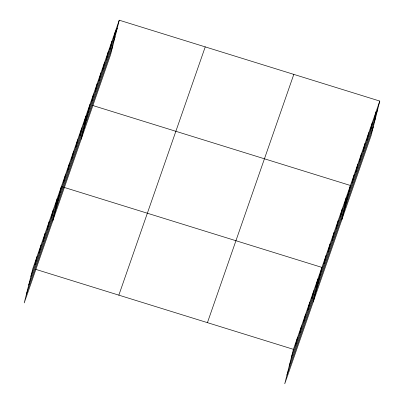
<?xml version="1.0" encoding="UTF-8"?>
<svg xmlns="http://www.w3.org/2000/svg" width="404" height="404" viewBox="0 0 404 404"><rect width="100%" height="100%" fill="white"/><g stroke="black" fill="none" stroke-linecap="round" stroke-linejoin="round"><path stroke-width="0.61" d="M34.966 264.65L36.951 256.757M39.042 252.944L41.021 245.056M43.112 241.238L45.091 233.35M47.182 229.538L49.167 221.65M51.258 217.832L53.237 209.944M55.328 206.131L57.307 198.238M52.727 221.003L61.383 186.537L62.575 186.906M63.473 182.724L65.453 174.831M67.544 171.018L69.528 163.13M71.619 159.312L73.599 151.424M75.689 147.612L77.669 139.723M79.76 135.906L81.744 128.018M83.835 124.205L85.815 116.312M81.229 139.077L89.89 104.611M91.577 101.949L93.561 94.056M95.248 91.395L97.228 83.507M98.919 80.845L100.899 72.957M102.591 70.296L104.57 62.403M106.262 59.742L108.242 51.853M109.933 49.192L111.913 41.304M113.605 38.643L115.584 30.749M119.256 20.2L110.6 54.666L24.22 302.929L32.875 268.463L119.256 20.2L379.78 101.071L371.125 135.537L284.744 383.8L293.4 349.334L379.78 101.071M295.491 345.521L297.47 337.633M299.561 333.815L301.546 325.927M303.636 322.114L305.616 314.221M307.707 310.408L309.691 302.52M311.782 298.702L313.762 290.814M315.852 287.002L317.832 279.114M313.246 301.874L321.907 267.408L63.771 187.279M323.998 263.595L325.978 255.707M328.068 251.889L330.048 244.001M332.139 240.188L334.123 232.295M336.214 228.482L338.193 220.594M340.284 216.776L342.269 208.888M344.359 205.075L346.339 197.187M341.754 219.948L350.409 185.481L92.875 105.535M352.101 182.82L354.081 174.932M355.772 172.266L357.752 164.377M359.444 161.716L361.423 153.828M363.115 151.167L365.095 143.279M366.787 140.612L368.766 132.724M370.458 130.063L372.438 122.175M374.129 119.513L376.109 111.625M30.896 276.351L117.276 28.088M28.694 285.123L115.074 36.86M26.422 294.157L112.802 45.894M118.847 295.152L205.232 46.889M207.429 322.65L293.809 74.387M291.42 357.222L377.801 108.959M289.214 365.994L375.599 117.731M286.946 375.028L373.326 126.765M35.86 269.392L293.4 349.334"/></g></svg>
